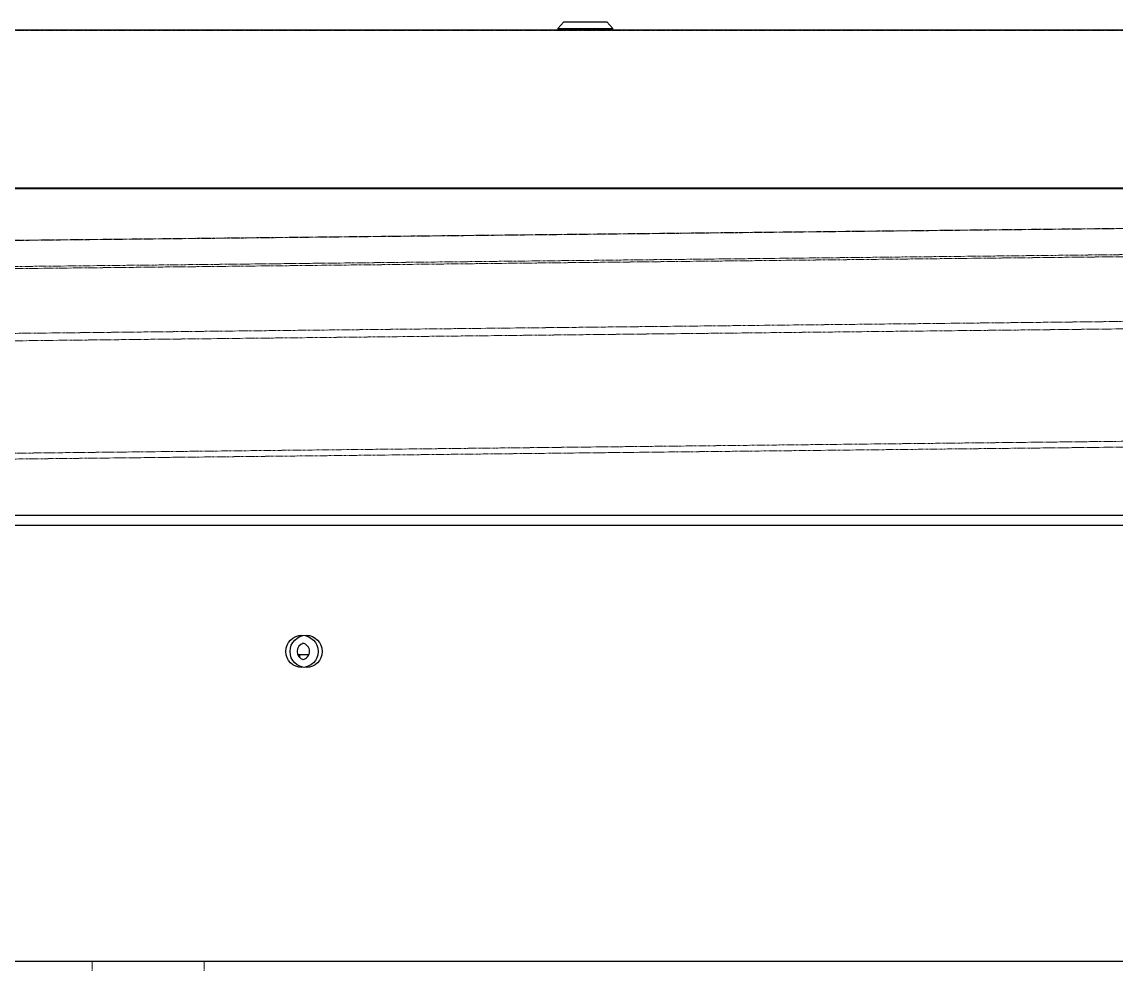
# Model space of a CAD drawing. Header units: millimetres. Extents: x -18594 to 273470, y -238787 to 48452.
# Drawn here: x 145231 to 145791, y -29874 to -29392 of the extents above; entities that cross this region are included whole.
import ezdxf

# ---------------------------------------------------------------- set-up
doc = ezdxf.new("R2010")
doc.units = ezdxf.units.MM
doc.linetypes.add('Xref AGV layout$0$PHANTOM', pattern=[2.5, 1.25, -0.25, 0.25, -0.25, 0.25, -0.25])
doc.layers.add('AM_BOR', color=4, linetype='Continuous', lineweight=25)

# ---------------------------------------------------------------- blocks, each defined once
blk = doc.blocks.new('Xref AGV layout$0$A$C6D3E55E3')
at = {"color": 7, "linetype": 'Continuous', "lineweight": 25}
for p, q in [((3234.81, 1701.82), (2147.25, 1701.82)), ((2729.75, 1706.12), (2726.75, 1702.82)), ((2726.75, 1702.82), (2726.75, 1701.82)), ((2726.75, 1702.82), (2739.92, 1702.82)), ((2729.75, 1706.12), (2740.1, 1706.12)), ((2739.92, 1702.82), (2754.75, 1702.82)), ((2740.1, 1706.12), (2751.75, 1706.12)), ((2754.75, 1702.82), (2751.75, 1706.12)), ((2754.75, 1701.82), (2754.75, 1702.82)), ((3169.56, 1621.18), (2149.25, 1621.18)), ((2149.25, 1620.94), (3171.19, 1620.94)), ((3140.26, 1453.82), (2149.24, 1453.82)), ((2308.91, 1448.82), (3140.91, 1448.82)), ((2593.63, 1382.82), (2599.43, 1382.82)), ((2594.65, 1382.82), (2594.65, 1381.27)), ((2488.52, 1225.82), (2213.25, 1225.82)), ((2545.78, 1225.82), (2488.52, 1225.82)), ((3102.12, 1225.82), (2545.78, 1225.82))]:
    blk.add_line(p, q, dxfattribs=at)
at = {"color": 8, "linetype": 'Xref AGV layout$0$PHANTOM', "lineweight": 18}
for p, q in [((2147.25, 1701.76), (3234.57, 1701.76)), ((3156.42, 1602.1), (2147.25, 1591.26)), ((2147.25, 1591.14), (3156.35, 1601.98)), ((3150.22, 1588.6), (2147.25, 1577.83)), ((2147.25, 1576.76), (3149.97, 1587.54)), ((3144.86, 1554.38), (2147.25, 1543.66)), ((2147.25, 1539.87), (3144.55, 1550.58)), ((3142.3, 1493.09), (2147.25, 1482.41)), ((2147.25, 1479.43), (3142.25, 1490.12)), ((2488.52, 1217.82), (2488.52, 1225.82)), ((2545.78, 1217.82), (2545.78, 1225.82))]:
    blk.add_line(p, q, dxfattribs=at)
at = {"color": 7, "linetype": 'Continuous', "lineweight": 25}
for centre in [(2595.84, 1384.32), (2597.96, 1384.32)]:
    blk.add_circle(centre, 8.24, dxfattribs=at)
for centre, start, end in [((2597.6, 1384.33), 104.6574, 180.0794), ((2597.6, 1384.33), 104.6439, 180.093), ((2595.45, 1384.32), 279.9843, 80.0157), ((2597.6, 1384.32), 179.9073, 255.3562), ((2597.6, 1384.32), 179.9206, 255.3429)]:
    blk.add_arc(centre, 4.25, start, end, dxfattribs=at)
blk = doc.blocks.new('Xref AGV layout')
blk.add_blockref('Xref AGV layout$0$A$C6D3E55E3', (142778.87, -31098.15))

msp = doc.modelspace()

# ---------------------------------------------------------------- block references
at = {"layer": 'AM_BOR'}
msp.add_blockref('Xref AGV layout', (0, 0), dxfattribs=at)

doc.saveas('drawing.dxf')
